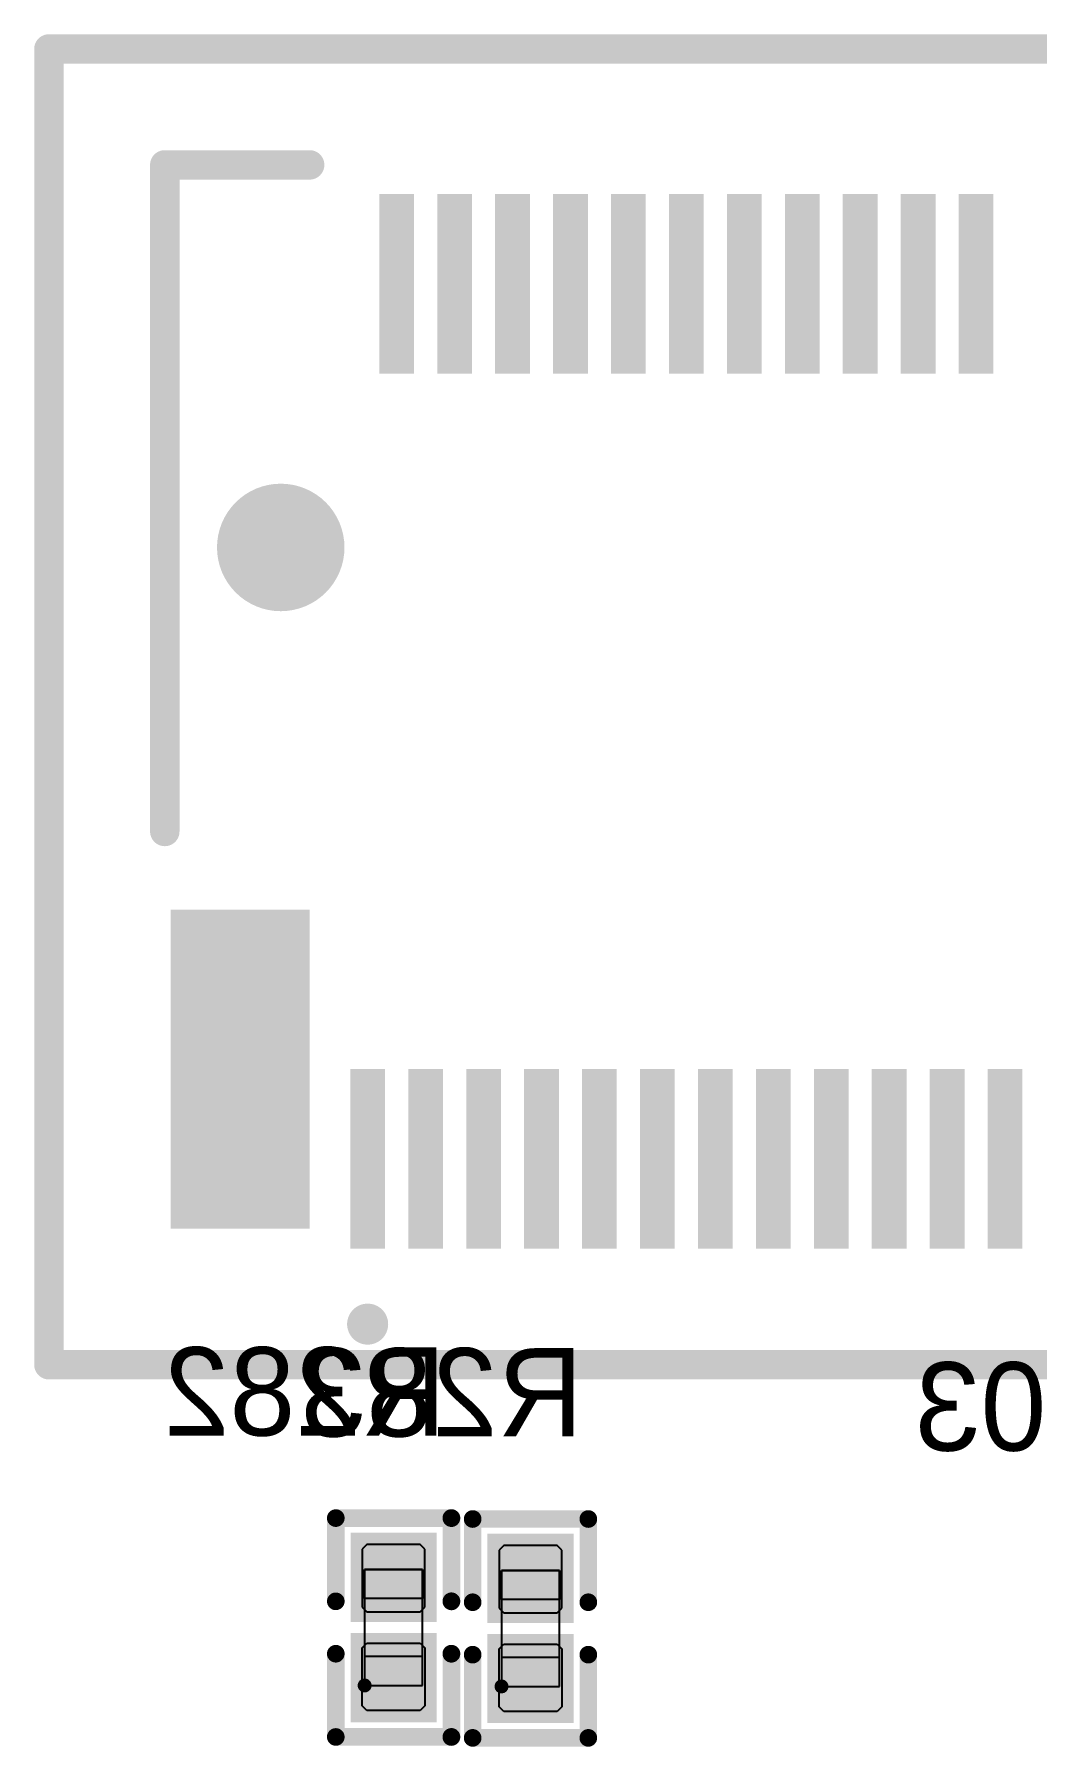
# Model space of a CAD drawing. Header units: millimetres. Extents: x 892 to 1144, y 1011 to 1123.
# Drawn here: x 1046.72 to 1055.37, y 1051.93 to 1066.7 of the extents above; entities that cross this region are included whole.
import ezdxf

# ---------------------------------------------------------------- set-up
doc = ezdxf.new("R2010")
doc.units = ezdxf.units.MM
for name, color, linetype in [('BottomLayer', 5, 'Continuous'), ('BottomOverlay', 54, 'Continuous'), ('BottomPaste', 16, 'Continuous'), ('BottomSolder', 6, 'Continuous'), ('Mechanical12', 56, 'Continuous'), ('Mechanical4', 56, 'Continuous'), ('Mechanical5', 56, 'Continuous'), ('Mechanical6', 56, 'Continuous'), ('MultiLayer', 9, 'Continuous'), ('TopLayer', 1, 'Continuous'), ('TopSolder', 216, 'Continuous')]:
    doc.layers.add(name, color=color, linetype=linetype)

msp = doc.modelspace()

# ---------------------------------------------------------------- linework, layer by layer
at = {"layer": 'BottomLayer', "const_width": 0.55}
msp.add_lwpolyline([(1048.57, 1062.275, 1), (1049.12, 1062.275, 1)], format="xyb", close=True, dxfattribs=at)
at = {"layer": 'BottomLayer'}
for points in [[(1049.695, 1063.775), (1049.995, 1063.775), (1049.695, 1065.325), (1049.995, 1065.325)], [(1050.195, 1063.775), (1050.495, 1063.775), (1050.195, 1065.325), (1050.495, 1065.325)], [(1050.695, 1063.775), (1050.995, 1063.775), (1050.695, 1065.325), (1050.995, 1065.325)], [(1051.195, 1063.775), (1051.495, 1063.775), (1051.195, 1065.325), (1051.495, 1065.325)], [(1051.695, 1063.775), (1051.995, 1063.775), (1051.695, 1065.325), (1051.995, 1065.325)], [(1052.195, 1063.775), (1052.495, 1063.775), (1052.195, 1065.325), (1052.495, 1065.325)], [(1052.695, 1063.775), (1052.995, 1063.775), (1052.695, 1065.325), (1052.995, 1065.325)], [(1053.195, 1063.775), (1053.495, 1063.775), (1053.195, 1065.325), (1053.495, 1065.325)], [(1053.695, 1063.775), (1053.995, 1063.775), (1053.695, 1065.325), (1053.995, 1065.325)], [(1054.195, 1063.775), (1054.495, 1063.775), (1054.195, 1065.325), (1054.495, 1065.325)], [(1054.695, 1063.775), (1054.995, 1063.775), (1054.695, 1065.325), (1054.995, 1065.325)], [(1047.895, 1056.4), (1049.095, 1056.4), (1047.895, 1059.15), (1049.095, 1059.15)], [(1049.445, 1056.225), (1049.745, 1056.225), (1049.445, 1057.775), (1049.745, 1057.775)], [(1049.945, 1056.225), (1050.245, 1056.225), (1049.945, 1057.775), (1050.245, 1057.775)], [(1050.445, 1056.225), (1050.745, 1056.225), (1050.445, 1057.775), (1050.745, 1057.775)], [(1050.945, 1056.225), (1051.245, 1056.225), (1050.945, 1057.775), (1051.245, 1057.775)], [(1051.445, 1056.225), (1051.745, 1056.225), (1051.445, 1057.775), (1051.745, 1057.775)], [(1051.945, 1056.225), (1052.245, 1056.225), (1051.945, 1057.775), (1052.245, 1057.775)], [(1052.445, 1056.225), (1052.745, 1056.225), (1052.445, 1057.775), (1052.745, 1057.775)], [(1052.945, 1056.225), (1053.245, 1056.225), (1052.945, 1057.775), (1053.245, 1057.775)], [(1053.445, 1056.225), (1053.745, 1056.225), (1053.445, 1057.775), (1053.745, 1057.775)], [(1053.945, 1056.225), (1054.245, 1056.225), (1053.945, 1057.775), (1054.245, 1057.775)], [(1054.445, 1056.225), (1054.745, 1056.225), (1054.445, 1057.775), (1054.745, 1057.775)], [(1054.945, 1056.225), (1055.245, 1056.225), (1054.945, 1057.775), (1055.245, 1057.775)], [(1050.089, 1053.108), (1050.089, 1053.674), (1049.549, 1053.108), (1049.549, 1053.674)], [(1051.27, 1053.1), (1051.27, 1053.666), (1050.73, 1053.1), (1050.73, 1053.666)], [(1050.089, 1052.242), (1050.089, 1052.808), (1049.549, 1052.242), (1049.549, 1052.808)], [(1051.27, 1052.234), (1051.27, 1052.8), (1050.73, 1052.234), (1050.73, 1052.8)]]:
    msp.add_solid(points, dxfattribs=at)
at = {"layer": 'BottomOverlay'}
for points, const_width in [([(1047.845, 1059.825), (1047.845, 1065.575)], 0.254), ([(1047.845, 1065.575), (1049.095, 1065.575)], 0.254), ([(1047.845, 1059.825), (1047.845, 1065.575)], 0.254), ([(1047.845, 1065.575), (1049.095, 1065.575)], 0.254), ([(1049.32, 1053.184), (1049.32, 1053.902)], 0.152), ([(1049.32, 1053.902), (1050.318, 1053.902)], 0.152), ([(1050.318, 1053.184), (1050.318, 1053.902)], 0.152), ([(1050.501, 1053.176), (1050.501, 1053.894)], 0.152), ([(1050.501, 1053.894), (1051.499, 1053.894)], 0.152), ([(1051.499, 1053.176), (1051.499, 1053.894)], 0.152), ([(1049.32, 1052.014), (1049.32, 1052.732)], 0.152), ([(1050.318, 1052.014), (1050.318, 1052.732)], 0.152), ([(1050.501, 1052.006), (1050.501, 1052.724)], 0.152), ([(1051.499, 1052.006), (1051.499, 1052.724)], 0.152), ([(1049.32, 1052.014), (1050.318, 1052.014)], 0.152), ([(1050.501, 1052.006), (1051.499, 1052.006)], 0.152)]:
    msp.add_lwpolyline(points, dxfattribs=dict(at, const_width=const_width))
for points, const_width in [([(1047.781, 1065.575, 1), (1047.908, 1065.575, 1)], 0.127), ([(1047.781, 1065.575, 1), (1047.908, 1065.575, 1)], 0.127), ([(1047.781, 1065.575, 1), (1047.908, 1065.575, 1)], 0.127), ([(1047.781, 1065.575, 1), (1047.908, 1065.575, 1)], 0.127), ([(1049.031, 1065.575, 1), (1049.158, 1065.575, 1)], 0.127), ([(1049.031, 1065.575, 1), (1049.158, 1065.575, 1)], 0.127), ([(1047.781, 1059.825, 1), (1047.908, 1059.825, 1)], 0.127), ([(1047.781, 1059.825, 1), (1047.908, 1059.825, 1)], 0.127), ([(1049.481, 1055.575, 1), (1049.608, 1055.575, 1)], 0.127), ([(1049.481, 1055.575, 1), (1049.608, 1055.575, 1)], 0.127), ([(1049.481, 1055.575, 1), (1049.608, 1055.575, 1)], 0.127), ([(1049.581, 1055.575, 1), (1049.708, 1055.575, 1)], 0.127), ([(1049.581, 1055.575, 1), (1049.708, 1055.575, 1)], 0.127), ([(1049.581, 1055.575, 1), (1049.708, 1055.575, 1)], 0.127), ([(1049.282, 1053.902, 1), (1049.358, 1053.902, 1)], 0.0762), ([(1049.282, 1053.902, 1), (1049.358, 1053.902, 1)], 0.0762), ([(1050.279, 1053.902, 1), (1050.356, 1053.902, 1)], 0.0762), ([(1050.279, 1053.902, 1), (1050.356, 1053.902, 1)], 0.0762), ([(1050.463, 1053.894, 1), (1050.539, 1053.894, 1)], 0.0762), ([(1050.463, 1053.894, 1), (1050.539, 1053.894, 1)], 0.0762), ([(1051.461, 1053.894, 1), (1051.537, 1053.894, 1)], 0.0762), ([(1051.461, 1053.894, 1), (1051.537, 1053.894, 1)], 0.0762), ([(1049.282, 1053.184, 1), (1049.358, 1053.184, 1)], 0.0762), ([(1050.279, 1053.184, 1), (1050.356, 1053.184, 1)], 0.0762), ([(1050.463, 1053.176, 1), (1050.539, 1053.176, 1)], 0.0762), ([(1051.461, 1053.176, 1), (1051.537, 1053.176, 1)], 0.0762), ([(1049.282, 1052.732, 1), (1049.358, 1052.732, 1)], 0.0762), ([(1050.279, 1052.732, 1), (1050.356, 1052.732, 1)], 0.0762), ([(1050.463, 1052.724, 1), (1050.539, 1052.724, 1)], 0.0762), ([(1051.461, 1052.724, 1), (1051.537, 1052.724, 1)], 0.0762), ([(1049.282, 1052.014, 1), (1049.358, 1052.014, 1)], 0.0762), ([(1049.282, 1052.014, 1), (1049.358, 1052.014, 1)], 0.0762), ([(1050.279, 1052.014, 1), (1050.356, 1052.014, 1)], 0.0762), ([(1050.279, 1052.014, 1), (1050.356, 1052.014, 1)], 0.0762), ([(1050.463, 1052.006, 1), (1050.539, 1052.006, 1)], 0.0762), ([(1050.463, 1052.006, 1), (1050.539, 1052.006, 1)], 0.0762), ([(1051.461, 1052.006, 1), (1051.537, 1052.006, 1)], 0.0762), ([(1051.461, 1052.006, 1), (1051.537, 1052.006, 1)], 0.0762)]:
    msp.add_lwpolyline(points, format="xyb", close=True, dxfattribs=dict(at, const_width=const_width))
at = {"layer": 'BottomOverlay', "const_width": 0.254}
for points in [[(1049.545, 1055.575, -1), (1049.645, 1055.575)], [(1049.545, 1055.575, -1), (1049.645, 1055.575)], [(1049.645, 1055.575, -1), (1049.545, 1055.575)]]:
    msp.add_lwpolyline(points, format="xyb", dxfattribs=at)
at = {"layer": 'BottomPaste'}
for p, q in [((1049.589, 1053.674), (1049.549, 1053.634)), ((1049.549, 1053.634), (1049.549, 1053.133)), ((1050.049, 1053.674), (1049.589, 1053.674)), ((1050.089, 1053.634), (1050.049, 1053.674)), ((1050.089, 1053.133), (1050.089, 1053.634)), ((1050.77, 1053.666), (1050.73, 1053.626)), ((1050.73, 1053.626), (1050.73, 1053.125)), ((1051.23, 1053.666), (1050.77, 1053.666)), ((1051.27, 1053.626), (1051.23, 1053.666)), ((1051.27, 1053.125), (1051.27, 1053.626)), ((1049.549, 1053.133), (1049.589, 1053.093)), ((1050.049, 1053.093), (1050.089, 1053.133)), ((1049.589, 1053.093), (1050.049, 1053.093)), ((1050.73, 1053.125), (1050.77, 1053.085)), ((1050.77, 1053.085), (1051.23, 1053.085)), ((1051.23, 1053.085), (1051.27, 1053.125)), ((1049.549, 1052.783), (1049.589, 1052.823)), ((1049.549, 1052.282), (1049.549, 1052.783)), ((1049.589, 1052.823), (1050.049, 1052.823)), ((1050.049, 1052.823), (1050.089, 1052.783)), ((1050.089, 1052.783), (1050.089, 1052.282)), ((1050.73, 1052.775), (1050.77, 1052.815)), ((1050.73, 1052.274), (1050.73, 1052.775)), ((1050.77, 1052.815), (1051.23, 1052.815)), ((1051.23, 1052.815), (1051.27, 1052.775)), ((1051.27, 1052.775), (1051.27, 1052.274)), ((1049.589, 1052.242), (1049.549, 1052.282)), ((1050.049, 1052.242), (1049.589, 1052.242)), ((1050.089, 1052.282), (1050.049, 1052.242)), ((1050.77, 1052.234), (1050.73, 1052.274)), ((1051.27, 1052.274), (1051.23, 1052.234)), ((1051.23, 1052.234), (1050.77, 1052.234))]:
    msp.add_line(p, q, dxfattribs=at)
for points in [[(1049.695, 1063.775), (1049.995, 1063.775), (1049.695, 1065.325), (1049.995, 1065.325)], [(1050.195, 1063.775), (1050.495, 1063.775), (1050.195, 1065.325), (1050.495, 1065.325)], [(1050.695, 1063.775), (1050.995, 1063.775), (1050.695, 1065.325), (1050.995, 1065.325)], [(1051.195, 1063.775), (1051.495, 1063.775), (1051.195, 1065.325), (1051.495, 1065.325)], [(1051.695, 1063.775), (1051.995, 1063.775), (1051.695, 1065.325), (1051.995, 1065.325)], [(1052.195, 1063.775), (1052.495, 1063.775), (1052.195, 1065.325), (1052.495, 1065.325)], [(1052.695, 1063.775), (1052.995, 1063.775), (1052.695, 1065.325), (1052.995, 1065.325)], [(1053.195, 1063.775), (1053.495, 1063.775), (1053.195, 1065.325), (1053.495, 1065.325)], [(1053.695, 1063.775), (1053.995, 1063.775), (1053.695, 1065.325), (1053.995, 1065.325)], [(1054.195, 1063.775), (1054.495, 1063.775), (1054.195, 1065.325), (1054.495, 1065.325)], [(1054.695, 1063.775), (1054.995, 1063.775), (1054.695, 1065.325), (1054.995, 1065.325)], [(1047.895, 1056.4), (1049.095, 1056.4), (1047.895, 1059.15), (1049.095, 1059.15)], [(1049.445, 1056.225), (1049.745, 1056.225), (1049.445, 1057.775), (1049.745, 1057.775)], [(1049.945, 1056.225), (1050.245, 1056.225), (1049.945, 1057.775), (1050.245, 1057.775)], [(1050.445, 1056.225), (1050.745, 1056.225), (1050.445, 1057.775), (1050.745, 1057.775)], [(1050.945, 1056.225), (1051.245, 1056.225), (1050.945, 1057.775), (1051.245, 1057.775)], [(1051.445, 1056.225), (1051.745, 1056.225), (1051.445, 1057.775), (1051.745, 1057.775)], [(1051.945, 1056.225), (1052.245, 1056.225), (1051.945, 1057.775), (1052.245, 1057.775)], [(1052.445, 1056.225), (1052.745, 1056.225), (1052.445, 1057.775), (1052.745, 1057.775)], [(1052.945, 1056.225), (1053.245, 1056.225), (1052.945, 1057.775), (1053.245, 1057.775)], [(1053.445, 1056.225), (1053.745, 1056.225), (1053.445, 1057.775), (1053.745, 1057.775)], [(1053.945, 1056.225), (1054.245, 1056.225), (1053.945, 1057.775), (1054.245, 1057.775)], [(1054.445, 1056.225), (1054.745, 1056.225), (1054.445, 1057.775), (1054.745, 1057.775)], [(1054.945, 1056.225), (1055.245, 1056.225), (1054.945, 1057.775), (1055.245, 1057.775)], [(1050.089, 1053.108), (1050.089, 1053.674), (1049.549, 1053.108), (1049.549, 1053.674)], [(1051.27, 1053.1), (1051.27, 1053.666), (1050.73, 1053.1), (1050.73, 1053.666)], [(1050.089, 1052.242), (1050.089, 1052.808), (1049.549, 1052.242), (1049.549, 1052.808)], [(1051.27, 1052.234), (1051.27, 1052.8), (1050.73, 1052.234), (1050.73, 1052.8)]]:
    msp.add_solid(points, dxfattribs=at)
at = {"layer": 'BottomSolder', "const_width": 0.55}
msp.add_lwpolyline([(1048.57, 1062.275, 1), (1049.12, 1062.275, 1)], format="xyb", close=True, dxfattribs=at)
at = {"layer": 'BottomSolder'}
for points in [[(1049.695, 1063.775), (1049.995, 1063.775), (1049.695, 1065.325), (1049.995, 1065.325)], [(1050.195, 1063.775), (1050.495, 1063.775), (1050.195, 1065.325), (1050.495, 1065.325)], [(1050.695, 1063.775), (1050.995, 1063.775), (1050.695, 1065.325), (1050.995, 1065.325)], [(1051.195, 1063.775), (1051.495, 1063.775), (1051.195, 1065.325), (1051.495, 1065.325)], [(1051.695, 1063.775), (1051.995, 1063.775), (1051.695, 1065.325), (1051.995, 1065.325)], [(1052.195, 1063.775), (1052.495, 1063.775), (1052.195, 1065.325), (1052.495, 1065.325)], [(1052.695, 1063.775), (1052.995, 1063.775), (1052.695, 1065.325), (1052.995, 1065.325)], [(1053.195, 1063.775), (1053.495, 1063.775), (1053.195, 1065.325), (1053.495, 1065.325)], [(1053.695, 1063.775), (1053.995, 1063.775), (1053.695, 1065.325), (1053.995, 1065.325)], [(1054.195, 1063.775), (1054.495, 1063.775), (1054.195, 1065.325), (1054.495, 1065.325)], [(1054.695, 1063.775), (1054.995, 1063.775), (1054.695, 1065.325), (1054.995, 1065.325)], [(1047.895, 1056.4), (1049.095, 1056.4), (1047.895, 1059.15), (1049.095, 1059.15)], [(1049.445, 1056.225), (1049.745, 1056.225), (1049.445, 1057.775), (1049.745, 1057.775)], [(1049.945, 1056.225), (1050.245, 1056.225), (1049.945, 1057.775), (1050.245, 1057.775)], [(1050.445, 1056.225), (1050.745, 1056.225), (1050.445, 1057.775), (1050.745, 1057.775)], [(1050.945, 1056.225), (1051.245, 1056.225), (1050.945, 1057.775), (1051.245, 1057.775)], [(1051.445, 1056.225), (1051.745, 1056.225), (1051.445, 1057.775), (1051.745, 1057.775)], [(1051.945, 1056.225), (1052.245, 1056.225), (1051.945, 1057.775), (1052.245, 1057.775)], [(1052.445, 1056.225), (1052.745, 1056.225), (1052.445, 1057.775), (1052.745, 1057.775)], [(1052.945, 1056.225), (1053.245, 1056.225), (1052.945, 1057.775), (1053.245, 1057.775)], [(1053.445, 1056.225), (1053.745, 1056.225), (1053.445, 1057.775), (1053.745, 1057.775)], [(1053.945, 1056.225), (1054.245, 1056.225), (1053.945, 1057.775), (1054.245, 1057.775)], [(1054.445, 1056.225), (1054.745, 1056.225), (1054.445, 1057.775), (1054.745, 1057.775)], [(1054.945, 1056.225), (1055.245, 1056.225), (1054.945, 1057.775), (1055.245, 1057.775)], [(1050.191, 1053.006), (1050.191, 1053.775), (1049.447, 1053.006), (1049.447, 1053.775)], [(1051.372, 1052.998), (1051.372, 1053.767), (1050.628, 1052.998), (1050.628, 1053.767)], [(1050.191, 1052.141), (1050.191, 1052.91), (1049.447, 1052.141), (1049.447, 1052.91)], [(1051.372, 1052.133), (1051.372, 1052.902), (1050.628, 1052.133), (1050.628, 1052.902)]]:
    msp.add_solid(points, dxfattribs=at)
at = {"layer": 'Mechanical12', "const_width": 0.254}
for points in [[(1046.845, 1066.575), (1070.845, 1066.575)], [(1046.845, 1055.225), (1046.845, 1066.575)], [(1046.845, 1055.225), (1070.845, 1055.225)]]:
    msp.add_lwpolyline(points, dxfattribs=at)
at = {"layer": 'Mechanical12', "const_width": 0.127}
for points in [[(1046.781, 1066.575, 1), (1046.908, 1066.575, 1)], [(1046.781, 1066.575, 1), (1046.908, 1066.575, 1)], [(1046.781, 1055.225, 1), (1046.908, 1055.225, 1)], [(1046.781, 1055.225, 1), (1046.908, 1055.225, 1)]]:
    msp.add_lwpolyline(points, format="xyb", close=True, dxfattribs=at)
at = {"layer": 'Mechanical4'}
for p, q in [((1049.569, 1053.458), (1049.569, 1052.458)), ((1050.069, 1053.458), (1049.569, 1053.458)), ((1050.069, 1052.458), (1050.069, 1053.458)), ((1050.75, 1053.45), (1050.75, 1052.45)), ((1051.25, 1053.45), (1050.75, 1053.45)), ((1051.25, 1052.45), (1051.25, 1053.45)), ((1049.569, 1052.458), (1050.069, 1052.458)), ((1050.75, 1052.45), (1051.25, 1052.45))]:
    msp.add_line(p, q, dxfattribs=at)
at = {"layer": 'Mechanical5'}
for p, q in [((1049.569, 1053.209), (1049.569, 1053.459)), ((1049.569, 1053.459), (1050.069, 1053.459)), ((1050.069, 1053.459), (1050.069, 1053.209)), ((1050.75, 1053.201), (1050.75, 1053.451)), ((1050.75, 1053.451), (1051.25, 1053.451)), ((1051.25, 1053.451), (1051.25, 1053.201)), ((1050.069, 1053.209), (1049.569, 1053.209)), ((1051.25, 1053.201), (1050.75, 1053.201)), ((1049.569, 1052.708), (1049.569, 1052.458)), ((1050.069, 1052.708), (1049.569, 1052.708)), ((1050.069, 1052.458), (1050.069, 1052.708)), ((1050.75, 1052.7), (1050.75, 1052.45)), ((1051.25, 1052.7), (1050.75, 1052.7)), ((1051.25, 1052.45), (1051.25, 1052.7)), ((1049.569, 1052.458), (1050.069, 1052.458)), ((1050.75, 1052.45), (1051.25, 1052.45))]:
    msp.add_line(p, q, dxfattribs=at)
at = {"layer": 'Mechanical6'}
for points, const_width in [([(1049.599, 1052.458, 1), (1049.539, 1052.458, 1)], 0.06), ([(1049.524, 1052.458, 1), (1049.554, 1052.458, 1)], 0.03), ([(1049.584, 1052.458, 1), (1049.614, 1052.458, 1)], 0.03), ([(1050.78, 1052.45, 1), (1050.72, 1052.45, 1)], 0.06), ([(1050.705, 1052.45, 1), (1050.735, 1052.45, 1)], 0.03), ([(1050.765, 1052.45, 1), (1050.795, 1052.45, 1)], 0.03)]:
    msp.add_lwpolyline(points, format="xyb", close=True, dxfattribs=dict(at, const_width=const_width))
at = {"layer": 'MultiLayer', "const_width": 0.55}
msp.add_lwpolyline([(1048.57, 1062.275, 1), (1049.12, 1062.275, 1)], format="xyb", close=True, dxfattribs=at)
at = {"layer": 'TopLayer', "const_width": 0.55}
msp.add_lwpolyline([(1048.57, 1062.275, 1), (1049.12, 1062.275, 1)], format="xyb", close=True, dxfattribs=at)
at = {"layer": 'TopSolder', "const_width": 0.55}
msp.add_lwpolyline([(1048.57, 1062.275, 1), (1049.12, 1062.275, 1)], format="xyb", close=True, dxfattribs=at)

# ---------------------------------------------------------------- texts
at = {"layer": 'BottomOverlay', "text_generation_flag": 2}
for s, p in [('R282', (1050.272, 1054.614)), ('R283', (1051.453, 1054.606)), ('C103', (1056.753, 1054.484))]:
    msp.add_text(s, height=0.762, dxfattribs=at).set_placement(p)

doc.saveas('drawing.dxf')
